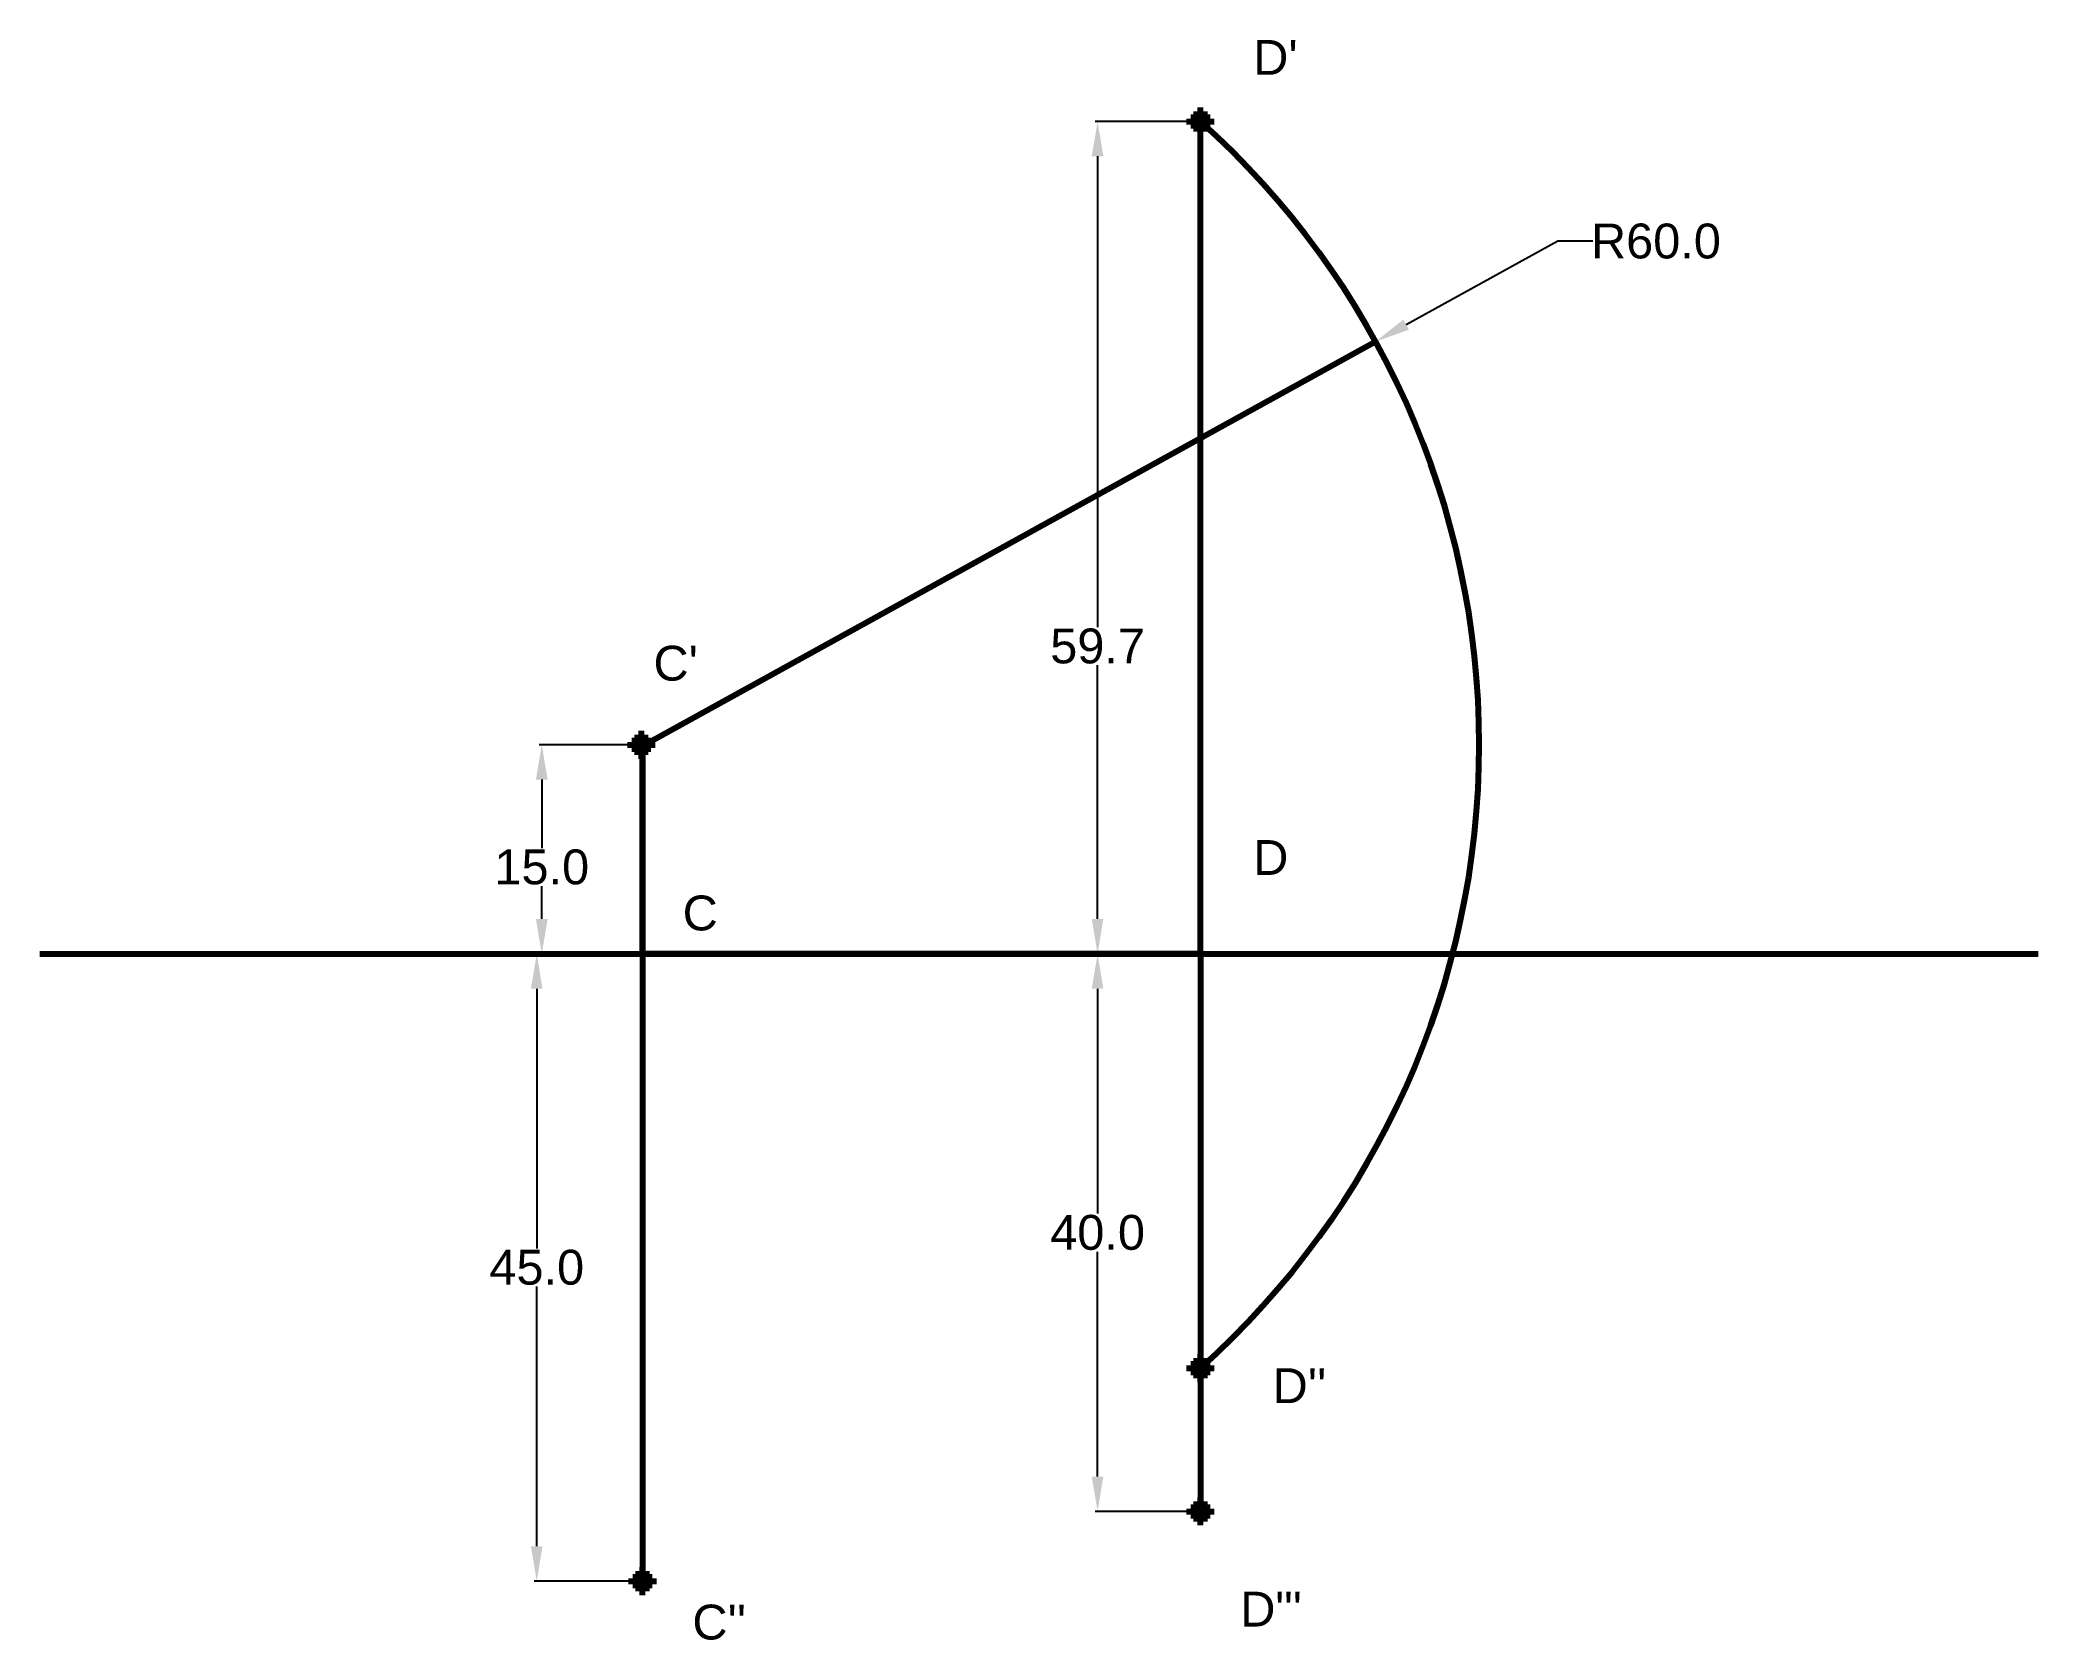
# Model space of a CAD drawing. Header units: millimetres. Extents: x 12 to 155, y 164 to 279.
import ezdxf

# ---------------------------------------------------------------- set-up
doc = ezdxf.new("R2010")
doc.units = ezdxf.units.MM
doc.header["$PDMODE"] = 98
doc.layers.add('thick continuous', color=7, linetype='Continuous', lineweight=30)
doc.styles.get("Standard").update_dxf_attribs({"font": 'Arial.ttf'})
doc.dimstyles.get("Standard").update_dxf_attribs({"dimtxt": 2.5, "dimasz": 2.5, "dimexe": 0.18, "dimexo": 0.0625, "dimgap": 0.09, "dimtad": 0, "dimtih": 1, "dimtoh": 1, "dimdec": 1, "dimzin": 0, "dimdsep": 46, "dimtxsty": 'Standard', "dimcen": 0.09, "dimadec": 0, "dimazin": 0, "dimtfac": 1, "dimtdec": 1, "dimtofl": 0, "dimtmove": 0, "dimatfit": 3, "dimfxl": 1, "dimtolj": 1, "dimtzin": 0, "dimarcsym": 0})

# ---------------------------------------------------------------- blocks, each defined once
blk = doc.blocks.new('*D0')
at = {"layer": 'Defpoints', "color": 0, "transparency": 16777216}
for p in [(94.86, 213.5), (87.49, 173.5), (94.86, 173.5)]:
    blk.add_point(p, dxfattribs=at)
at = {"layer": 'thick continuous', "color": 0, "lineweight": -2, "transparency": 16777216}
for p, q in [((94.8, 213.5), (87.31, 213.5)), ((87.49, 211), (87.49, 194.86)), ((87.49, 176), (87.49, 192.13)), ((94.8, 173.5), (87.31, 173.5))]:
    blk.add_line(p, q, dxfattribs=at)
at = {"layer": 'thick continuous', "color": 0, "transparency": 16777216}
for points in [[(87.07, 211), (87.9, 211), (87.49, 213.5)], [(87.07, 176), (87.9, 176), (87.49, 173.5)]]:
    blk.add_solid(points, dxfattribs=at)
at = {"layer": 'thick continuous', "color": 0, "lineweight": 5, "transparency": 16777216, "insert": (87.49, 193.5), "char_height": 2.5, "attachment_point": 5}
blk.add_mtext('\\A1;40.0', dxfattribs=at)
blk = doc.blocks.new('*D2')
at = {"layer": 'Defpoints', "color": 0, "transparency": 16777216}
for p in [(54.86, 228.5), (47.63, 213.5), (54.86, 213.5)]:
    blk.add_point(p, dxfattribs=at)
at = {"layer": 'thick continuous', "color": 0, "lineweight": -2, "transparency": 16777216}
for p, q in [((54.8, 228.5), (47.45, 228.5)), ((47.63, 226), (47.63, 221.09)), ((47.63, 216), (47.63, 218.35)), ((54.8, 213.5), (47.45, 213.5))]:
    blk.add_line(p, q, dxfattribs=at)
at = {"layer": 'thick continuous', "color": 0, "transparency": 16777216}
for points in [[(47.21, 226), (48.05, 226), (47.63, 228.5)], [(47.21, 216), (48.05, 216), (47.63, 213.5)]]:
    blk.add_solid(points, dxfattribs=at)
at = {"layer": 'thick continuous', "color": 0, "lineweight": 5, "transparency": 16777216, "insert": (47.63, 219.72), "char_height": 2.5, "attachment_point": 5}
blk.add_mtext('\\A1;15.0', dxfattribs=at)
blk = doc.blocks.new('*D3')
at = {"layer": 'Defpoints', "color": 0, "transparency": 16777216}
for p in [(54.86, 213.5), (47.27, 168.5), (54.86, 168.5)]:
    blk.add_point(p, dxfattribs=at)
at = {"layer": 'thick continuous', "color": 0, "lineweight": -2, "transparency": 16777216}
for p, q in [((54.8, 213.5), (47.09, 213.5)), ((47.27, 211), (47.27, 192.36)), ((47.27, 171), (47.27, 189.63)), ((54.8, 168.5), (47.09, 168.5))]:
    blk.add_line(p, q, dxfattribs=at)
at = {"layer": 'thick continuous', "color": 0, "transparency": 16777216}
for points in [[(46.85, 211), (47.68, 211), (47.27, 213.5)], [(46.85, 171), (47.68, 171), (47.27, 168.5)]]:
    blk.add_solid(points, dxfattribs=at)
at = {"layer": 'thick continuous', "color": 0, "lineweight": 5, "transparency": 16777216, "insert": (47.27, 191), "char_height": 2.5, "attachment_point": 5}
blk.add_mtext('\\A1;45.0', dxfattribs=at)
blk = doc.blocks.new('*D4')
at = {"layer": 'Defpoints', "color": 0, "transparency": 16777216}
for p in [(107.43, 257.43), (54.86, 228.5)]:
    blk.add_point(p, dxfattribs=at)
at = {"layer": 'thick continuous', "color": 0, "lineweight": -2, "transparency": 16777216}
for p, q in [((120.5, 264.62), (109.62, 258.63)), ((123, 264.62), (120.5, 264.62)), ((54.77, 228.5), (54.95, 228.5)), ((54.86, 228.41), (54.86, 228.59))]:
    blk.add_line(p, q, dxfattribs=at)
at = {"layer": 'thick continuous', "color": 0, "transparency": 16777216}
blk.add_solid([(109.41, 259), (109.82, 258.27), (107.43, 257.43)], dxfattribs=at)
at = {"layer": 'thick continuous', "color": 0, "lineweight": 5, "transparency": 16777216, "insert": (127.53, 264.62), "char_height": 2.5, "attachment_point": 5}
blk.add_mtext('\\A1;R60.0', dxfattribs=at)
blk = doc.blocks.new('*D5')
at = {"layer": 'Defpoints', "color": 0, "transparency": 16777216}
for p in [(87.49, 273.22), (94.86, 273.22), (94.86, 213.5)]:
    blk.add_point(p, dxfattribs=at)
at = {"layer": 'thick continuous', "color": 0, "lineweight": -2, "transparency": 16777216}
for p, q in [((94.8, 273.22), (87.31, 273.22)), ((87.49, 270.72), (87.49, 236.94)), ((87.49, 216), (87.49, 234.21)), ((94.8, 213.5), (87.31, 213.5))]:
    blk.add_line(p, q, dxfattribs=at)
at = {"layer": 'thick continuous', "color": 0, "transparency": 16777216}
for points in [[(87.07, 270.72), (87.9, 270.72), (87.49, 273.22)], [(87.07, 216), (87.9, 216), (87.49, 213.5)]]:
    blk.add_solid(points, dxfattribs=at)
at = {"layer": 'thick continuous', "color": 0, "lineweight": 5, "transparency": 16777216, "insert": (87.49, 235.57), "char_height": 2.5, "attachment_point": 5}
blk.add_mtext('\\A1;59.7', dxfattribs=at)

msp = doc.modelspace()

# ---------------------------------------------------------------- linework, layer by layer
at = {"layer": 'thick continuous', "lineweight": 80}
for p, q in [((94.86, 213.5), (94.86, 273.22)), ((54.86, 228.41), (107.43, 257.43)), ((54.86, 213.5), (54.86, 228.5)), ((54.86, 228.5), (54.86, 168.5)), ((11.64, 213.5), (154.93, 213.5)), ((54.86, 213.5), (94.86, 213.5)), ((54.86, 213.5), (94.86, 213.5)), ((94.86, 213.5), (54.86, 213.5)), ((94.86, 213.5), (94.86, 173.5))]:
    msp.add_line(p, q, dxfattribs=at)
msp.add_arc((54.86, 228.5), 60, 311.8103, 48.1897, dxfattribs=at)
for p in [(94.86, 273.22), (54.77, 228.5), (94.86, 183.78), (94.86, 173.5), (54.86, 168.5)]:
    msp.add_point(p, dxfattribs=at)

# ---------------------------------------------------------------- texts
at = {"layer": 'thick continuous', "lineweight": 80, "char_height": 2.5, "attachment_point": 1}
for s, width, insert in [("D'", 2.0924, (98.65, 279.06)), ("C'", 2.5, (55.64, 235.6)), ('D', 2.5, (98.65, 221.66)), ('C', 2.0924, (57.73, 217.68)), ("D''", 2.0924, (100.04, 183.77)), ('D"\'', 2.5, (97.72, 167.74)), ("C''", 2.0924, (58.43, 166.81))]:
    msp.add_mtext_dynamic_manual_height_columns(s, width=width, gutter_width=12.5, heights=[0], dxfattribs=dict(at, insert=insert))

# ---------------------------------------------------------------- dimensions: what is measured, and where the dimension line sits
at = {"layer": 'thick continuous', "lineweight": 5}
for base, p1, p2, picture, middle in [((87.49, 273.22), (94.86, 213.5), (94.86, 273.22), '*D5', (87.49, 235.57)), ((47.63, 213.5), (54.86, 228.5), (54.86, 213.5), '*D2', (47.63, 219.72))]:
    dim = msp.add_linear_dim(base=base, p1=p1, p2=p2, angle=90, dimstyle='Standard', dxfattribs=at)
    dim.commit()
    dim.dimension.update_dxf_attribs({"geometry": picture, "text_midpoint": middle, "dimtype": 160})
dim = msp.add_radius_dim(center=(54.86, 228.5), mpoint=(107.43, 257.43), dimstyle='Standard', dxfattribs=at)
dim.commit()
dim.dimension.update_dxf_attribs({"geometry": '*D4', "text_midpoint": (127.53, 264.62), "dimtype": 164})
for base, p1, p2, picture, middle in [((47.27, 168.5), (54.86, 213.5), (54.86, 168.5), '*D3', (47.27, 191)), ((87.49, 173.5), (94.86, 213.5), (94.86, 173.5), '*D0', (87.49, 193.5))]:
    dim = msp.add_linear_dim(base=base, p1=p1, p2=p2, angle=90, dimstyle='Standard', dxfattribs=at)
    dim.commit()
    dim.dimension.update_dxf_attribs({"geometry": picture, "text_midpoint": middle})

doc.saveas('drawing.dxf')
